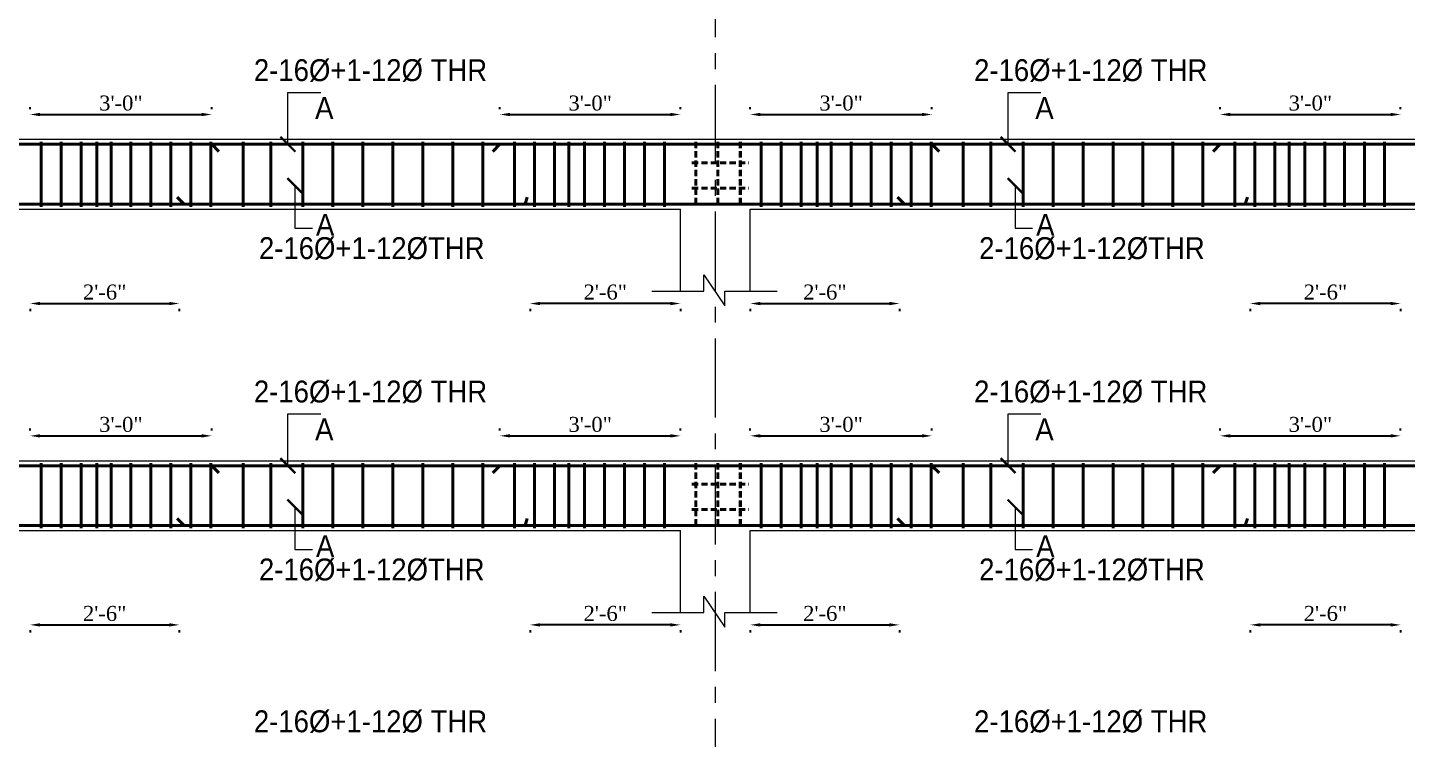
# Model space of a CAD drawing. Extents: x -2338379 to 930990, y -818978 to 106940.
# Drawn here: x 389994 to 390546, y -208068 to -207783 of the extents above; entities that cross this region are included whole.
import ezdxf

# ---------------------------------------------------------------- set-up
doc = ezdxf.new("R2010")
doc.units = 0
doc.header["$MEASUREMENT"] = 0
doc.header["$PDMODE"] = 34
doc.linetypes.add('CENTER', pattern=[50.8, 31.75, -6.35, 6.35, -6.35])
doc.linetypes.add('DASHED', pattern=[0.75, 0.5, -0.25])
doc.layers.get('DEFPOINTS').update_dxf_attribs({"linetype": 'CONTINUOUS'})
for name, color, linetype, lineweight in [('BARDIM', 7, 'CONTINUOUS', 15), ('Center', 11, 'CENTER', 15), ('Dimension', 35, 'CONTINUOUS', 9), ('rcc elevation', 253, 'CONTINUOUS', 18), ('rebar', 3, 'CONTINUOUS', 40), ('TEXT', 7, 'CONTINUOUS', 30)]:
    doc.layers.add(name, color=color, linetype=linetype, lineweight=lineweight)
doc.styles.add('ARIAL', font='arial.ttf', dxfattribs={"width": 0.9})
doc.styles.get("Standard").update_dxf_attribs({"font": 'times.ttf', "height": 6})
doc.styles.add('style1', font='arial.ttf')
doc.dimstyles.new('DIM1', dxfattribs={"dimscale": 0, "dimtxt": 7, "dimasz": 3, "dimexe": 3, "dimexo": 15, "dimgap": 2, "dimtad": 1, "dimdec": 0, "dimzin": 0, "dimdsep": 46, "dimlunit": 4, "dimtxsty": 'style1', "dimblk1": 'ARCHTICK', "dimblk2": 'ARCHTICK', "dimsah": 1, "dimcen": 0, "dimclrd": 6, "dimclre": 6, "dimclrt": 256, "dimadec": 0, "dimazin": 0, "dimtfac": 0.333333, "dimtdec": 0, "dimtofl": 0, "dimtmove": 2, "dimatfit": 3, "dimldrblk": 'ARCHTICK', "dimfxl": 1, "dimtolj": 1, "dimtzin": 0, "dimlwd": 13, "dimlwe": 13, "dimarcsym": 0})
doc.dimstyles.new('Standard$0', dxfattribs={"dimtxt": 6, "dimasz": 4, "dimexe": 3, "dimexo": 6, "dimgap": 3, "dimtad": 1, "dimdec": 1, "dimzin": 0, "dimdsep": 46, "dimlunit": 4, "dimtxsty": 'Standard', "dimcen": 0.09, "dimclrd": 6, "dimclre": 6, "dimclrt": 7, "dimadec": 0, "dimazin": 0, "dimtfac": 1, "dimtdec": 1, "dimtix": 1, "dimtofl": 0, "dimtmove": 1, "dimatfit": 3, "dimfxl": 1, "dimtolj": 1, "dimtzin": 0, "dimlwd": 18, "dimlwe": 18, "dimarcsym": 0})

# ---------------------------------------------------------------- blocks, each defined once
blk = doc.blocks.new('*D1142')
at = {"layer": 'DEFPOINTS', "color": 0, "lineweight": 30, "transparency": 16777216}
for p in [(389995.04, -208015.37), (390054.78, -208015.37), (390054.78, -208022.2)]:
    blk.add_point(p, dxfattribs=at)
at = {"layer": 'TEXT', "color": 6, "lineweight": -2, "transparency": 16777216}
for p, q in [((389999.04, -208022.2), (390050.78, -208022.2)), ((389995.04, -208024.37), (389995.04, -208025.2)), ((390054.78, -208024.37), (390054.78, -208025.2))]:
    blk.add_line(p, q, dxfattribs=at)
at = {"layer": 'TEXT', "color": 6, "lineweight": 30, "transparency": 16777216}
for points in [[(389999.04, -208021.54), (389999.04, -208022.87), (389995.04, -208022.2)], [(390050.78, -208021.54), (390050.78, -208022.87), (390054.78, -208022.2)]]:
    blk.add_solid(points, dxfattribs=at)
at = {"layer": 'TEXT', "color": 7, "transparency": 16777216, "insert": (390024.91, -208017.65), "char_height": 6, "attachment_point": 5}
blk.add_mtext('\\A1;2\'-6"', dxfattribs=at)
blk = doc.blocks.new('*D1143')
at = {"layer": 'DEFPOINTS', "color": 0, "lineweight": 30, "transparency": 16777216}
for p in [(390195.29, -208015.37), (390255.55, -208015.37), (390195.29, -208022.2)]:
    blk.add_point(p, dxfattribs=at)
at = {"layer": 'TEXT', "color": 6, "lineweight": -2, "transparency": 16777216}
for p, q in [((390251.55, -208022.2), (390199.29, -208022.2)), ((390195.29, -208024.37), (390195.29, -208025.2)), ((390255.55, -208024.37), (390255.55, -208025.2))]:
    blk.add_line(p, q, dxfattribs=at)
at = {"layer": 'TEXT', "color": 6, "lineweight": 30, "transparency": 16777216}
for points in [[(390199.29, -208021.54), (390199.29, -208022.87), (390195.29, -208022.2)], [(390251.55, -208021.54), (390251.55, -208022.87), (390255.55, -208022.2)]]:
    blk.add_solid(points, dxfattribs=at)
at = {"layer": 'TEXT', "color": 7, "transparency": 16777216, "insert": (390225.42, -208017.65), "char_height": 6, "attachment_point": 5}
blk.add_mtext('\\A1;2\'-6"', dxfattribs=at)
blk = doc.blocks.new('*D1144')
at = {"layer": 'DEFPOINTS', "color": 0, "lineweight": 30, "transparency": 16777216}
for p in [(390283.52, -208015.37), (390343.27, -208015.37), (390343.27, -208022.2)]:
    blk.add_point(p, dxfattribs=at)
at = {"layer": 'TEXT', "color": 6, "lineweight": -2, "transparency": 16777216}
for p, q in [((390287.52, -208022.2), (390339.27, -208022.2)), ((390283.52, -208024.37), (390283.52, -208025.2)), ((390343.27, -208024.37), (390343.27, -208025.2))]:
    blk.add_line(p, q, dxfattribs=at)
at = {"layer": 'TEXT', "color": 6, "lineweight": 30, "transparency": 16777216}
for points in [[(390287.52, -208021.54), (390287.52, -208022.87), (390283.52, -208022.2)], [(390339.27, -208021.54), (390339.27, -208022.87), (390343.27, -208022.2)]]:
    blk.add_solid(points, dxfattribs=at)
at = {"layer": 'TEXT', "color": 7, "transparency": 16777216, "insert": (390313.39, -208017.65), "char_height": 6, "attachment_point": 5}
blk.add_mtext('\\A1;2\'-6"', dxfattribs=at)
blk = doc.blocks.new('*D1145')
at = {"layer": 'DEFPOINTS', "color": 0, "lineweight": 30, "transparency": 16777216}
for p in [(390483.77, -208015.37), (390544.03, -208015.37), (390483.77, -208022.2)]:
    blk.add_point(p, dxfattribs=at)
at = {"layer": 'TEXT', "color": 6, "lineweight": -2, "transparency": 16777216}
for p, q in [((390540.03, -208022.2), (390487.77, -208022.2)), ((390483.77, -208024.37), (390483.77, -208025.2)), ((390544.03, -208024.37), (390544.03, -208025.2))]:
    blk.add_line(p, q, dxfattribs=at)
at = {"layer": 'TEXT', "color": 6, "lineweight": 30, "transparency": 16777216}
for points in [[(390487.77, -208021.54), (390487.77, -208022.87), (390483.77, -208022.2)], [(390540.03, -208021.54), (390540.03, -208022.87), (390544.03, -208022.2)]]:
    blk.add_solid(points, dxfattribs=at)
at = {"layer": 'TEXT', "color": 7, "transparency": 16777216, "insert": (390513.9, -208017.65), "char_height": 6, "attachment_point": 5}
blk.add_mtext('\\A1;2\'-6"', dxfattribs=at)
blk = doc.blocks.new('*D1154')
at = {"layer": 'DEFPOINTS', "color": 0, "lineweight": 30, "transparency": 16777216}
for p in [(390067.78, -207946.45), (389995.04, -207953.29), (390067.78, -207953.29)]:
    blk.add_point(p, dxfattribs=at)
at = {"layer": 'TEXT', "color": 6, "lineweight": -2, "transparency": 16777216}
for p, q in [((389995.04, -207944.29), (389995.04, -207943.45)), ((390067.78, -207944.29), (390067.78, -207943.45)), ((389999.04, -207946.45), (390063.78, -207946.45))]:
    blk.add_line(p, q, dxfattribs=at)
at = {"layer": 'TEXT', "color": 6, "lineweight": 30, "transparency": 16777216}
for points in [[(389999.04, -207945.78), (389999.04, -207947.12), (389995.04, -207946.45)], [(390063.78, -207945.78), (390063.78, -207947.12), (390067.78, -207946.45)]]:
    blk.add_solid(points, dxfattribs=at)
at = {"layer": 'TEXT', "color": 7, "transparency": 16777216, "insert": (390031.41, -207941.9), "char_height": 6, "attachment_point": 5}
blk.add_mtext('\\A1;3\'-0"', dxfattribs=at)
blk = doc.blocks.new('*D1155')
at = {"layer": 'DEFPOINTS', "color": 0, "lineweight": 30, "transparency": 16777216}
for p in [(390255.52, -207946.45), (390183.26, -207953.29), (390255.52, -207953.29)]:
    blk.add_point(p, dxfattribs=at)
at = {"layer": 'TEXT', "color": 6, "lineweight": -2, "transparency": 16777216}
for p, q in [((390183.26, -207944.29), (390183.26, -207943.45)), ((390255.52, -207944.29), (390255.52, -207943.45)), ((390187.26, -207946.45), (390251.52, -207946.45))]:
    blk.add_line(p, q, dxfattribs=at)
at = {"layer": 'TEXT', "color": 6, "lineweight": 30, "transparency": 16777216}
for points in [[(390187.26, -207945.78), (390187.26, -207947.12), (390183.26, -207946.45)], [(390251.52, -207945.78), (390251.52, -207947.12), (390255.52, -207946.45)]]:
    blk.add_solid(points, dxfattribs=at)
at = {"layer": 'TEXT', "color": 7, "transparency": 16777216, "insert": (390219.39, -207941.9), "char_height": 6, "attachment_point": 5}
blk.add_mtext('\\A1;3\'-0"', dxfattribs=at)
blk = doc.blocks.new('*D1156')
at = {"layer": 'DEFPOINTS', "color": 0, "lineweight": 30, "transparency": 16777216}
for p in [(390356.27, -207946.45), (390283.52, -207953.29), (390356.27, -207953.29)]:
    blk.add_point(p, dxfattribs=at)
at = {"layer": 'TEXT', "color": 6, "lineweight": -2, "transparency": 16777216}
for p, q in [((390283.52, -207944.29), (390283.52, -207943.45)), ((390356.27, -207944.29), (390356.27, -207943.45)), ((390287.52, -207946.45), (390352.27, -207946.45))]:
    blk.add_line(p, q, dxfattribs=at)
at = {"layer": 'TEXT', "color": 6, "lineweight": 30, "transparency": 16777216}
for points in [[(390287.52, -207945.78), (390287.52, -207947.12), (390283.52, -207946.45)], [(390352.27, -207945.78), (390352.27, -207947.12), (390356.27, -207946.45)]]:
    blk.add_solid(points, dxfattribs=at)
at = {"layer": 'TEXT', "color": 7, "transparency": 16777216, "insert": (390319.89, -207941.9), "char_height": 6, "attachment_point": 5}
blk.add_mtext('\\A1;3\'-0"', dxfattribs=at)
blk = doc.blocks.new('*D1157')
at = {"layer": 'DEFPOINTS', "color": 0, "lineweight": 30, "transparency": 16777216}
for p in [(390544, -207946.45), (390471.74, -207953.29), (390544, -207953.29)]:
    blk.add_point(p, dxfattribs=at)
at = {"layer": 'TEXT', "color": 6, "lineweight": -2, "transparency": 16777216}
for p, q in [((390471.74, -207944.29), (390471.74, -207943.45)), ((390544, -207944.29), (390544, -207943.45)), ((390475.74, -207946.45), (390540, -207946.45))]:
    blk.add_line(p, q, dxfattribs=at)
at = {"layer": 'TEXT', "color": 6, "lineweight": 30, "transparency": 16777216}
for points in [[(390475.74, -207945.78), (390475.74, -207947.12), (390471.74, -207946.45)], [(390540, -207945.78), (390540, -207947.12), (390544, -207946.45)]]:
    blk.add_solid(points, dxfattribs=at)
at = {"layer": 'TEXT', "color": 7, "transparency": 16777216, "insert": (390507.87, -207941.9), "char_height": 6, "attachment_point": 5}
blk.add_mtext('\\A1;3\'-0"', dxfattribs=at)
blk = doc.blocks.new('*D1169')
at = {"layer": 'DEFPOINTS', "color": 0, "lineweight": 30, "transparency": 16777216}
for p in [(389995.04, -207886.59), (390054.78, -207886.59), (390054.78, -207893.43)]:
    blk.add_point(p, dxfattribs=at)
at = {"layer": 'TEXT', "color": 6, "lineweight": -2, "transparency": 16777216}
for p, q in [((389995.04, -207895.59), (389995.04, -207896.43)), ((389999.04, -207893.43), (390050.78, -207893.43)), ((390054.78, -207895.59), (390054.78, -207896.43))]:
    blk.add_line(p, q, dxfattribs=at)
at = {"layer": 'TEXT', "color": 6, "lineweight": 30, "transparency": 16777216}
for points in [[(389999.04, -207892.76), (389999.04, -207894.09), (389995.04, -207893.43)], [(390050.78, -207892.76), (390050.78, -207894.09), (390054.78, -207893.43)]]:
    blk.add_solid(points, dxfattribs=at)
at = {"layer": 'TEXT', "color": 7, "transparency": 16777216, "insert": (390024.91, -207888.87), "char_height": 6, "attachment_point": 5}
blk.add_mtext('\\A1;2\'-6"', dxfattribs=at)
blk = doc.blocks.new('*D1170')
at = {"layer": 'DEFPOINTS', "color": 0, "lineweight": 30, "transparency": 16777216}
for p in [(390195.29, -207886.59), (390255.55, -207886.59), (390195.29, -207893.43)]:
    blk.add_point(p, dxfattribs=at)
at = {"layer": 'TEXT', "color": 6, "lineweight": -2, "transparency": 16777216}
for p, q in [((390195.29, -207895.59), (390195.29, -207896.43)), ((390251.55, -207893.43), (390199.29, -207893.43)), ((390255.55, -207895.59), (390255.55, -207896.43))]:
    blk.add_line(p, q, dxfattribs=at)
at = {"layer": 'TEXT', "color": 6, "lineweight": 30, "transparency": 16777216}
for points in [[(390199.29, -207892.76), (390199.29, -207894.09), (390195.29, -207893.43)], [(390251.55, -207892.76), (390251.55, -207894.09), (390255.55, -207893.43)]]:
    blk.add_solid(points, dxfattribs=at)
at = {"layer": 'TEXT', "color": 7, "transparency": 16777216, "insert": (390225.42, -207888.87), "char_height": 6, "attachment_point": 5}
blk.add_mtext('\\A1;2\'-6"', dxfattribs=at)
blk = doc.blocks.new('*D1171')
at = {"layer": 'DEFPOINTS', "color": 0, "lineweight": 30, "transparency": 16777216}
for p in [(390283.52, -207886.59), (390343.27, -207886.59), (390343.27, -207893.43)]:
    blk.add_point(p, dxfattribs=at)
at = {"layer": 'TEXT', "color": 6, "lineweight": -2, "transparency": 16777216}
for p, q in [((390283.52, -207895.59), (390283.52, -207896.43)), ((390287.52, -207893.43), (390339.27, -207893.43)), ((390343.27, -207895.59), (390343.27, -207896.43))]:
    blk.add_line(p, q, dxfattribs=at)
at = {"layer": 'TEXT', "color": 6, "lineweight": 30, "transparency": 16777216}
for points in [[(390287.52, -207892.76), (390287.52, -207894.09), (390283.52, -207893.43)], [(390339.27, -207892.76), (390339.27, -207894.09), (390343.27, -207893.43)]]:
    blk.add_solid(points, dxfattribs=at)
at = {"layer": 'TEXT', "color": 7, "transparency": 16777216, "insert": (390313.39, -207888.87), "char_height": 6, "attachment_point": 5}
blk.add_mtext('\\A1;2\'-6"', dxfattribs=at)
blk = doc.blocks.new('*D1172')
at = {"layer": 'DEFPOINTS', "color": 0, "lineweight": 30, "transparency": 16777216}
for p in [(390483.77, -207886.59), (390544.03, -207886.59), (390483.77, -207893.43)]:
    blk.add_point(p, dxfattribs=at)
at = {"layer": 'TEXT', "color": 6, "lineweight": -2, "transparency": 16777216}
for p, q in [((390483.77, -207895.59), (390483.77, -207896.43)), ((390540.03, -207893.43), (390487.77, -207893.43)), ((390544.03, -207895.59), (390544.03, -207896.43))]:
    blk.add_line(p, q, dxfattribs=at)
at = {"layer": 'TEXT', "color": 6, "lineweight": 30, "transparency": 16777216}
for points in [[(390487.77, -207892.76), (390487.77, -207894.09), (390483.77, -207893.43)], [(390540.03, -207892.76), (390540.03, -207894.09), (390544.03, -207893.43)]]:
    blk.add_solid(points, dxfattribs=at)
at = {"layer": 'TEXT', "color": 7, "transparency": 16777216, "insert": (390513.9, -207888.87), "char_height": 6, "attachment_point": 5}
blk.add_mtext('\\A1;2\'-6"', dxfattribs=at)
blk = doc.blocks.new('*D1181')
at = {"layer": 'DEFPOINTS', "color": 0, "lineweight": 30, "transparency": 16777216}
for p in [(390067.78, -207817.67), (389995.04, -207824.51), (390067.78, -207824.51)]:
    blk.add_point(p, dxfattribs=at)
at = {"layer": 'TEXT', "color": 6, "lineweight": -2, "transparency": 16777216}
for p, q in [((389995.04, -207815.51), (389995.04, -207814.67)), ((389999.04, -207817.67), (390063.78, -207817.67)), ((390067.78, -207815.51), (390067.78, -207814.67))]:
    blk.add_line(p, q, dxfattribs=at)
at = {"layer": 'TEXT', "color": 6, "lineweight": 30, "transparency": 16777216}
for points in [[(389999.04, -207817), (389999.04, -207818.34), (389995.04, -207817.67)], [(390063.78, -207817), (390063.78, -207818.34), (390067.78, -207817.67)]]:
    blk.add_solid(points, dxfattribs=at)
at = {"layer": 'TEXT', "color": 7, "transparency": 16777216, "insert": (390031.41, -207813.12), "char_height": 6, "attachment_point": 5}
blk.add_mtext('\\A1;3\'-0"', dxfattribs=at)
blk = doc.blocks.new('*D1182')
at = {"layer": 'DEFPOINTS', "color": 0, "lineweight": 30, "transparency": 16777216}
for p in [(390255.52, -207817.67), (390183.26, -207824.51), (390255.52, -207824.51)]:
    blk.add_point(p, dxfattribs=at)
at = {"layer": 'TEXT', "color": 6, "lineweight": -2, "transparency": 16777216}
for p, q in [((390183.26, -207815.51), (390183.26, -207814.67)), ((390187.26, -207817.67), (390251.52, -207817.67)), ((390255.52, -207815.51), (390255.52, -207814.67))]:
    blk.add_line(p, q, dxfattribs=at)
at = {"layer": 'TEXT', "color": 6, "lineweight": 30, "transparency": 16777216}
for points in [[(390187.26, -207817), (390187.26, -207818.34), (390183.26, -207817.67)], [(390251.52, -207817), (390251.52, -207818.34), (390255.52, -207817.67)]]:
    blk.add_solid(points, dxfattribs=at)
at = {"layer": 'TEXT', "color": 7, "transparency": 16777216, "insert": (390219.39, -207813.12), "char_height": 6, "attachment_point": 5}
blk.add_mtext('\\A1;3\'-0"', dxfattribs=at)
blk = doc.blocks.new('*D1183')
at = {"layer": 'DEFPOINTS', "color": 0, "lineweight": 30, "transparency": 16777216}
for p in [(390356.27, -207817.67), (390283.52, -207824.51), (390356.27, -207824.51)]:
    blk.add_point(p, dxfattribs=at)
at = {"layer": 'TEXT', "color": 6, "lineweight": -2, "transparency": 16777216}
for p, q in [((390283.52, -207815.51), (390283.52, -207814.67)), ((390287.52, -207817.67), (390352.27, -207817.67)), ((390356.27, -207815.51), (390356.27, -207814.67))]:
    blk.add_line(p, q, dxfattribs=at)
at = {"layer": 'TEXT', "color": 6, "lineweight": 30, "transparency": 16777216}
for points in [[(390287.52, -207817), (390287.52, -207818.34), (390283.52, -207817.67)], [(390352.27, -207817), (390352.27, -207818.34), (390356.27, -207817.67)]]:
    blk.add_solid(points, dxfattribs=at)
at = {"layer": 'TEXT', "color": 7, "transparency": 16777216, "insert": (390319.89, -207813.12), "char_height": 6, "attachment_point": 5}
blk.add_mtext('\\A1;3\'-0"', dxfattribs=at)
blk = doc.blocks.new('*D1184')
at = {"layer": 'DEFPOINTS', "color": 0, "lineweight": 30, "transparency": 16777216}
for p in [(390544, -207817.67), (390471.74, -207824.51), (390544, -207824.51)]:
    blk.add_point(p, dxfattribs=at)
at = {"layer": 'TEXT', "color": 6, "lineweight": -2, "transparency": 16777216}
for p, q in [((390471.74, -207815.51), (390471.74, -207814.67)), ((390475.74, -207817.67), (390540, -207817.67)), ((390544, -207815.51), (390544, -207814.67))]:
    blk.add_line(p, q, dxfattribs=at)
at = {"layer": 'TEXT', "color": 6, "lineweight": 30, "transparency": 16777216}
for points in [[(390475.74, -207817), (390475.74, -207818.34), (390471.74, -207817.67)], [(390540, -207817), (390540, -207818.34), (390544, -207817.67)]]:
    blk.add_solid(points, dxfattribs=at)
at = {"layer": 'TEXT', "color": 7, "transparency": 16777216, "insert": (390507.87, -207813.12), "char_height": 6, "attachment_point": 5}
blk.add_mtext('\\A1;3\'-0"', dxfattribs=at)

msp = doc.modelspace()

# ---------------------------------------------------------------- linework, layer by layer
at = {"layer": 'Center'}
msp.add_line((390269.52, -208345.54), (390269.52, -207453.84), dxfattribs=at)
at = {"layer": 'Dimension'}
for points in [[(390244.11, -207888.5), (390264.9, -207888.5), (390264.9, -207881.94), (390273.29, -207894.33), (390273.29, -207888.5), (390294.26, -207888.5)], [(390244.11, -208017.28), (390264.9, -208017.28), (390264.9, -208010.72), (390273.29, -208023.11), (390273.29, -208017.28), (390294.26, -208017.28)]]:
    msp.add_lwpolyline(points, dxfattribs=at)
at = {"layer": 'rcc elevation', "ltscale": 20}
for p, q in [((389965.69, -207827.62), (390283.52, -207827.62)), ((390283.52, -207827.62), (390544, -207827.62)), ((390544, -207827.62), (391170.42, -207827.62)), ((389965.69, -207855.62), (390255.52, -207855.62)), ((390255.52, -207888.5), (390255.52, -207855.62)), ((390283.52, -207888.5), (390283.52, -207855.62)), ((390283.52, -207888.5), (390283.52, -207855.62)), ((390283.52, -207855.62), (390544, -207855.62)), ((390283.52, -207888.5), (390283.52, -207855.62)), ((390283.52, -207888.5), (390283.52, -207855.62)), ((390544, -207855.62), (391170.42, -207855.62)), ((389965.69, -207956.4), (390283.52, -207956.4)), ((390283.52, -207956.4), (390544, -207956.4)), ((390544, -207956.4), (391170.42, -207956.4)), ((389965.69, -207984.4), (390255.52, -207984.4)), ((390255.52, -208017.28), (390255.52, -207984.4)), ((390283.52, -208017.28), (390283.52, -207984.4)), ((390283.52, -208017.28), (390283.52, -207984.4)), ((390283.52, -207984.4), (390544, -207984.4)), ((390283.52, -208017.28), (390283.52, -207984.4)), ((390283.52, -208017.28), (390283.52, -207984.4)), ((390544, -207984.4), (391170.42, -207984.4))]:
    msp.add_line(p, q, dxfattribs=at)
at = {"layer": 'rebar', "ltscale": 5}
for p, q in [((389999.45, -207828.62), (389999.45, -207854.62)), ((390007.45, -207828.62), (390007.45, -207854.62)), ((390015.45, -207828.62), (390015.45, -207854.62)), ((390021.78, -207828.62), (390021.78, -207854.62)), ((390027.45, -207828.62), (390027.45, -207854.62)), ((390035.45, -207828.62), (390035.45, -207854.62)), ((390043.45, -207828.62), (390043.45, -207854.62)), ((390051.45, -207828.62), (390051.45, -207854.62)), ((390059.45, -207828.62), (390059.45, -207854.62)), ((390067.45, -207828.62), (390067.45, -207854.62)), ((390080.33, -207828.62), (390080.33, -207854.62)), ((390091.45, -207828.62), (390091.45, -207854.62)), ((390104.33, -207828.62), (390104.33, -207854.62)), ((390116.33, -207828.62), (390116.33, -207854.62)), ((390128.33, -207828.62), (390128.33, -207854.62)), ((390140.33, -207828.62), (390140.33, -207854.62)), ((390152.33, -207828.62), (390152.33, -207854.62)), ((390164.33, -207828.62), (390164.33, -207854.62)), ((390176.33, -207828.62), (390176.33, -207854.62)), ((390189.11, -207828.62), (390189.11, -207854.62)), ((390197.11, -207828.62), (390197.11, -207854.62)), ((390205.11, -207828.62), (390205.11, -207854.62)), ((390210.84, -207828.62), (390210.84, -207854.62)), ((390217.11, -207828.62), (390217.11, -207854.62)), ((390225.11, -207828.62), (390225.11, -207854.62)), ((390233.11, -207828.62), (390233.11, -207854.62)), ((390241.11, -207828.62), (390241.11, -207854.62)), ((390249.11, -207828.62), (390249.11, -207854.62)), ((390287.93, -207828.62), (390287.93, -207854.62)), ((390295.93, -207828.62), (390295.93, -207854.62)), ((390303.93, -207828.62), (390303.93, -207854.62)), ((390310.26, -207828.62), (390310.26, -207854.62)), ((390315.93, -207828.62), (390315.93, -207854.62)), ((390323.93, -207828.62), (390323.93, -207854.62)), ((390331.93, -207828.62), (390331.93, -207854.62)), ((390339.93, -207828.62), (390339.93, -207854.62)), ((390347.93, -207828.62), (390347.93, -207854.62)), ((390355.93, -207828.62), (390355.93, -207854.62)), ((390368.81, -207828.62), (390368.81, -207854.62)), ((390379.93, -207828.62), (390379.93, -207854.62)), ((390392.81, -207828.62), (390392.81, -207854.62)), ((390404.81, -207828.62), (390404.81, -207854.62)), ((390416.81, -207828.62), (390416.81, -207854.62)), ((390428.81, -207828.62), (390428.81, -207854.62)), ((390440.81, -207828.62), (390440.81, -207854.62)), ((390452.81, -207828.62), (390452.81, -207854.62)), ((390464.81, -207828.62), (390464.81, -207854.62)), ((390477.6, -207828.62), (390477.6, -207854.62)), ((390485.6, -207828.62), (390485.6, -207854.62)), ((390493.6, -207828.62), (390493.6, -207854.62)), ((390499.32, -207828.62), (390499.32, -207854.62)), ((390505.6, -207828.62), (390505.6, -207854.62)), ((390513.6, -207828.62), (390513.6, -207854.62)), ((390521.6, -207828.62), (390521.6, -207854.62)), ((390529.6, -207828.62), (390529.6, -207854.62)), ((390537.6, -207828.62), (390537.6, -207854.62)), ((389999.45, -207957.4), (389999.45, -207983.4)), ((390007.45, -207957.4), (390007.45, -207983.4)), ((390015.45, -207957.4), (390015.45, -207983.4)), ((390021.78, -207957.4), (390021.78, -207983.4)), ((390027.45, -207957.4), (390027.45, -207983.4)), ((390035.45, -207957.4), (390035.45, -207983.4)), ((390043.45, -207957.4), (390043.45, -207983.4)), ((390051.45, -207957.4), (390051.45, -207983.4)), ((390059.45, -207957.4), (390059.45, -207983.4)), ((390067.45, -207957.4), (390067.45, -207983.4)), ((390080.33, -207957.4), (390080.33, -207983.4)), ((390091.45, -207957.4), (390091.45, -207983.4)), ((390104.33, -207957.4), (390104.33, -207983.4)), ((390116.33, -207957.4), (390116.33, -207983.4)), ((390128.33, -207957.4), (390128.33, -207983.4)), ((390140.33, -207957.4), (390140.33, -207983.4)), ((390152.33, -207957.4), (390152.33, -207983.4)), ((390164.33, -207957.4), (390164.33, -207983.4)), ((390176.33, -207957.4), (390176.33, -207983.4)), ((390189.11, -207957.4), (390189.11, -207983.4)), ((390197.11, -207957.4), (390197.11, -207983.4)), ((390205.11, -207957.4), (390205.11, -207983.4)), ((390210.84, -207957.4), (390210.84, -207983.4)), ((390217.11, -207957.4), (390217.11, -207983.4)), ((390225.11, -207957.4), (390225.11, -207983.4)), ((390233.11, -207957.4), (390233.11, -207983.4)), ((390241.11, -207957.4), (390241.11, -207983.4)), ((390249.11, -207957.4), (390249.11, -207983.4)), ((390287.93, -207957.4), (390287.93, -207983.4)), ((390295.93, -207957.4), (390295.93, -207983.4)), ((390303.93, -207957.4), (390303.93, -207983.4)), ((390310.26, -207957.4), (390310.26, -207983.4)), ((390315.93, -207957.4), (390315.93, -207983.4)), ((390323.93, -207957.4), (390323.93, -207983.4)), ((390331.93, -207957.4), (390331.93, -207983.4)), ((390339.93, -207957.4), (390339.93, -207983.4)), ((390347.93, -207957.4), (390347.93, -207983.4)), ((390355.93, -207957.4), (390355.93, -207983.4)), ((390368.81, -207957.4), (390368.81, -207983.4)), ((390379.93, -207957.4), (390379.93, -207983.4)), ((390392.81, -207957.4), (390392.81, -207983.4)), ((390404.81, -207957.4), (390404.81, -207983.4)), ((390416.81, -207957.4), (390416.81, -207983.4)), ((390428.81, -207957.4), (390428.81, -207983.4)), ((390440.81, -207957.4), (390440.81, -207983.4)), ((390452.81, -207957.4), (390452.81, -207983.4)), ((390464.81, -207957.4), (390464.81, -207983.4)), ((390477.6, -207957.4), (390477.6, -207983.4)), ((390485.6, -207957.4), (390485.6, -207983.4)), ((390493.6, -207957.4), (390493.6, -207983.4)), ((390499.32, -207957.4), (390499.32, -207983.4)), ((390505.6, -207957.4), (390505.6, -207983.4)), ((390513.6, -207957.4), (390513.6, -207983.4)), ((390521.6, -207957.4), (390521.6, -207983.4)), ((390529.6, -207957.4), (390529.6, -207983.4)), ((390537.6, -207957.4), (390537.6, -207983.4))]:
    msp.add_line(p, q, dxfattribs=at)
at = {"layer": 'rebar', "linetype": 'DASHED', "ltscale": 5}
for p, q in [((390261.65, -207828.62), (390261.65, -207854.62)), ((390270.52, -207828.62), (390270.52, -207854.62)), ((390279.47, -207828.62), (390279.47, -207854.62)), ((390279.56, -207828.62), (390279.56, -207854.62)), ((390260.17, -207837.07), (390282.85, -207837.07)), ((390260.17, -207847.24), (390282.85, -207847.24)), ((390261.65, -207957.4), (390261.65, -207983.4)), ((390270.52, -207957.4), (390270.52, -207983.4)), ((390279.47, -207957.4), (390279.47, -207983.4)), ((390279.56, -207957.4), (390279.56, -207983.4)), ((390260.17, -207965.85), (390282.85, -207965.85)), ((390260.17, -207976.02), (390282.85, -207976.02))]:
    msp.add_line(p, q, dxfattribs=at)
at = {"layer": 'rebar', "ltscale": 20}
for p, q in [((389108.27, -207829.62), (391168.69, -207829.62)), ((390067.78, -207829.62), (390070.63, -207832.47)), ((390183.26, -207829.62), (390180.41, -207832.47)), ((390356.27, -207829.62), (390359.12, -207832.47)), ((390471.74, -207829.62), (390468.89, -207832.47)), ((390053.93, -207850.77), (390056.78, -207853.62)), ((390194.14, -207850.77), (390193.29, -207853.62)), ((390342.42, -207850.77), (390345.27, -207853.62)), ((390482.62, -207850.77), (390481.77, -207853.62)), ((389105.64, -207853.62), (391168.69, -207853.62)), ((389108.27, -207958.4), (391168.69, -207958.4)), ((390067.78, -207958.4), (390070.63, -207961.25)), ((390183.26, -207958.4), (390180.41, -207961.25)), ((390356.27, -207958.4), (390359.12, -207961.25)), ((390471.74, -207958.4), (390468.89, -207961.25)), ((389105.64, -207982.4), (391168.69, -207982.4)), ((390053.93, -207979.55), (390056.78, -207982.4)), ((390194.14, -207979.55), (390193.29, -207982.4)), ((390342.42, -207979.55), (390345.27, -207982.4)), ((390482.62, -207979.55), (390481.77, -207982.4))]:
    msp.add_line(p, q, dxfattribs=at)

# ---------------------------------------------------------------- texts
at = {"layer": 'TEXT', "style": 'ARIAL', "width": 0.9}
for s, height, p in [('2-16%%C+1-12%%C THR', 8.7687, (390084.68, -207804.29)), ('2-16%%C+1-12%%C THR', 8.7687, (390373.16, -207804.29)), ('A', 8.77, (390109.2, -207819.43)), ('A', 8.77, (390397.68, -207819.43)), ('A', 8.77, (390109.55, -207866.25)), ('A', 8.77, (390398.03, -207866.25)), ('2-16%%C+1-12%%CTHR', 8.7687, (390086.71, -207875.61)), ('2-16%%C+1-12%%CTHR', 8.7687, (390375.19, -207875.61)), ('2-16%%C+1-12%%C THR', 8.7687, (390084.68, -207933.07)), ('2-16%%C+1-12%%C THR', 8.7687, (390373.16, -207933.07)), ('A', 8.77, (390109.2, -207948.21)), ('A', 8.77, (390397.68, -207948.21)), ('A', 8.77, (390109.55, -207995.03)), ('A', 8.77, (390398.03, -207995.03)), ('2-16%%C+1-12%%CTHR', 8.7687, (390086.71, -208004.38)), ('2-16%%C+1-12%%CTHR', 8.7687, (390375.19, -208004.38)), ('2-16%%C+1-12%%C THR', 8.7687, (390084.68, -208065.23)), ('2-16%%C+1-12%%C THR', 8.7687, (390373.16, -208065.23))]:
    msp.add_text(s, height=height, dxfattribs=at).set_placement(p)

# ---------------------------------------------------------------- dimensions: what is measured, and where the dimension line sits
at = {"layer": 'TEXT'}
for p1, p2, distance, picture, middle in [((389995.04, -207824.51), (390067.78, -207824.51), 6.84, '*D1181', (390031.41, -207813.12)), ((390183.26, -207824.51), (390255.52, -207824.51), 6.84, '*D1182', (390219.39, -207813.12)), ((390283.52, -207824.51), (390356.27, -207824.51), 6.84, '*D1183', (390319.89, -207813.12)), ((390471.74, -207824.51), (390544, -207824.51), 6.84, '*D1184', (390507.87, -207813.12)), ((389995.04, -207886.59), (390054.78, -207886.59), -6.84, '*D1169', (390024.91, -207888.87)), ((390255.55, -207886.59), (390195.29, -207886.59), 6.84, '*D1170', (390225.42, -207888.87)), ((390283.52, -207886.59), (390343.27, -207886.59), -6.84, '*D1171', (390313.39, -207888.87)), ((390544.03, -207886.59), (390483.77, -207886.59), 6.84, '*D1172', (390513.9, -207888.87)), ((389995.04, -207953.29), (390067.78, -207953.29), 6.84, '*D1154', (390031.41, -207941.9)), ((390183.26, -207953.29), (390255.52, -207953.29), 6.84, '*D1155', (390219.39, -207941.9)), ((390283.52, -207953.29), (390356.27, -207953.29), 6.84, '*D1156', (390319.89, -207941.9)), ((390471.74, -207953.29), (390544, -207953.29), 6.84, '*D1157', (390507.87, -207941.9)), ((389995.04, -208015.37), (390054.78, -208015.37), -6.84, '*D1142', (390024.91, -208017.65)), ((390255.55, -208015.37), (390195.29, -208015.37), 6.84, '*D1143', (390225.42, -208017.65)), ((390283.52, -208015.37), (390343.27, -208015.37), -6.84, '*D1144', (390313.39, -208017.65)), ((390544.03, -208015.37), (390483.77, -208015.37), 6.84, '*D1145', (390513.9, -208017.65))]:
    dim = msp.add_aligned_dim(p1=p1, p2=p2, distance=distance, dimstyle='Standard$0', override={"dimscale": 0.5, "dimtxt": 18, "dimasz": 8, "dimexe": 6, "dimexo": 18, "dimdec": 0, "dimlfac": 0.5, "dimzin": 11, "dimcen": 2.5, "dimdle": 6, "dimtdec": 0, "dimtofl": 1, "dimlwd": 65534, "dimlwe": 65534}, dxfattribs=at)
    dim.commit()
    dim.dimension.update_dxf_attribs({"geometry": picture, "text_midpoint": middle})

# ---------------------------------------------------------------- leaders
at = {"layer": 'BARDIM', "color": 1}
for points in [[(390098.29, -207829.6), (390098.29, -207808.9), (390111.46, -207808.9)], [(390386.77, -207829.6), (390386.77, -207808.9), (390399.95, -207808.9)], [(390101.09, -207846.17), (390101.09, -207863.2), (390108.1, -207863.2)], [(390389.57, -207846.17), (390389.57, -207863.2), (390396.58, -207863.2)], [(390098.29, -207958.38), (390098.29, -207937.68), (390111.46, -207937.68)], [(390386.77, -207958.38), (390386.77, -207937.68), (390399.95, -207937.68)], [(390101.09, -207974.95), (390101.09, -207991.98), (390108.1, -207991.98)], [(390389.57, -207974.95), (390389.57, -207991.98), (390396.58, -207991.98)]]:
    msp.add_leader(points, dimstyle='DIM1', override={"dimscale": 1, "dimasz": 6}, dxfattribs=at)

doc.saveas('drawing.dxf')
